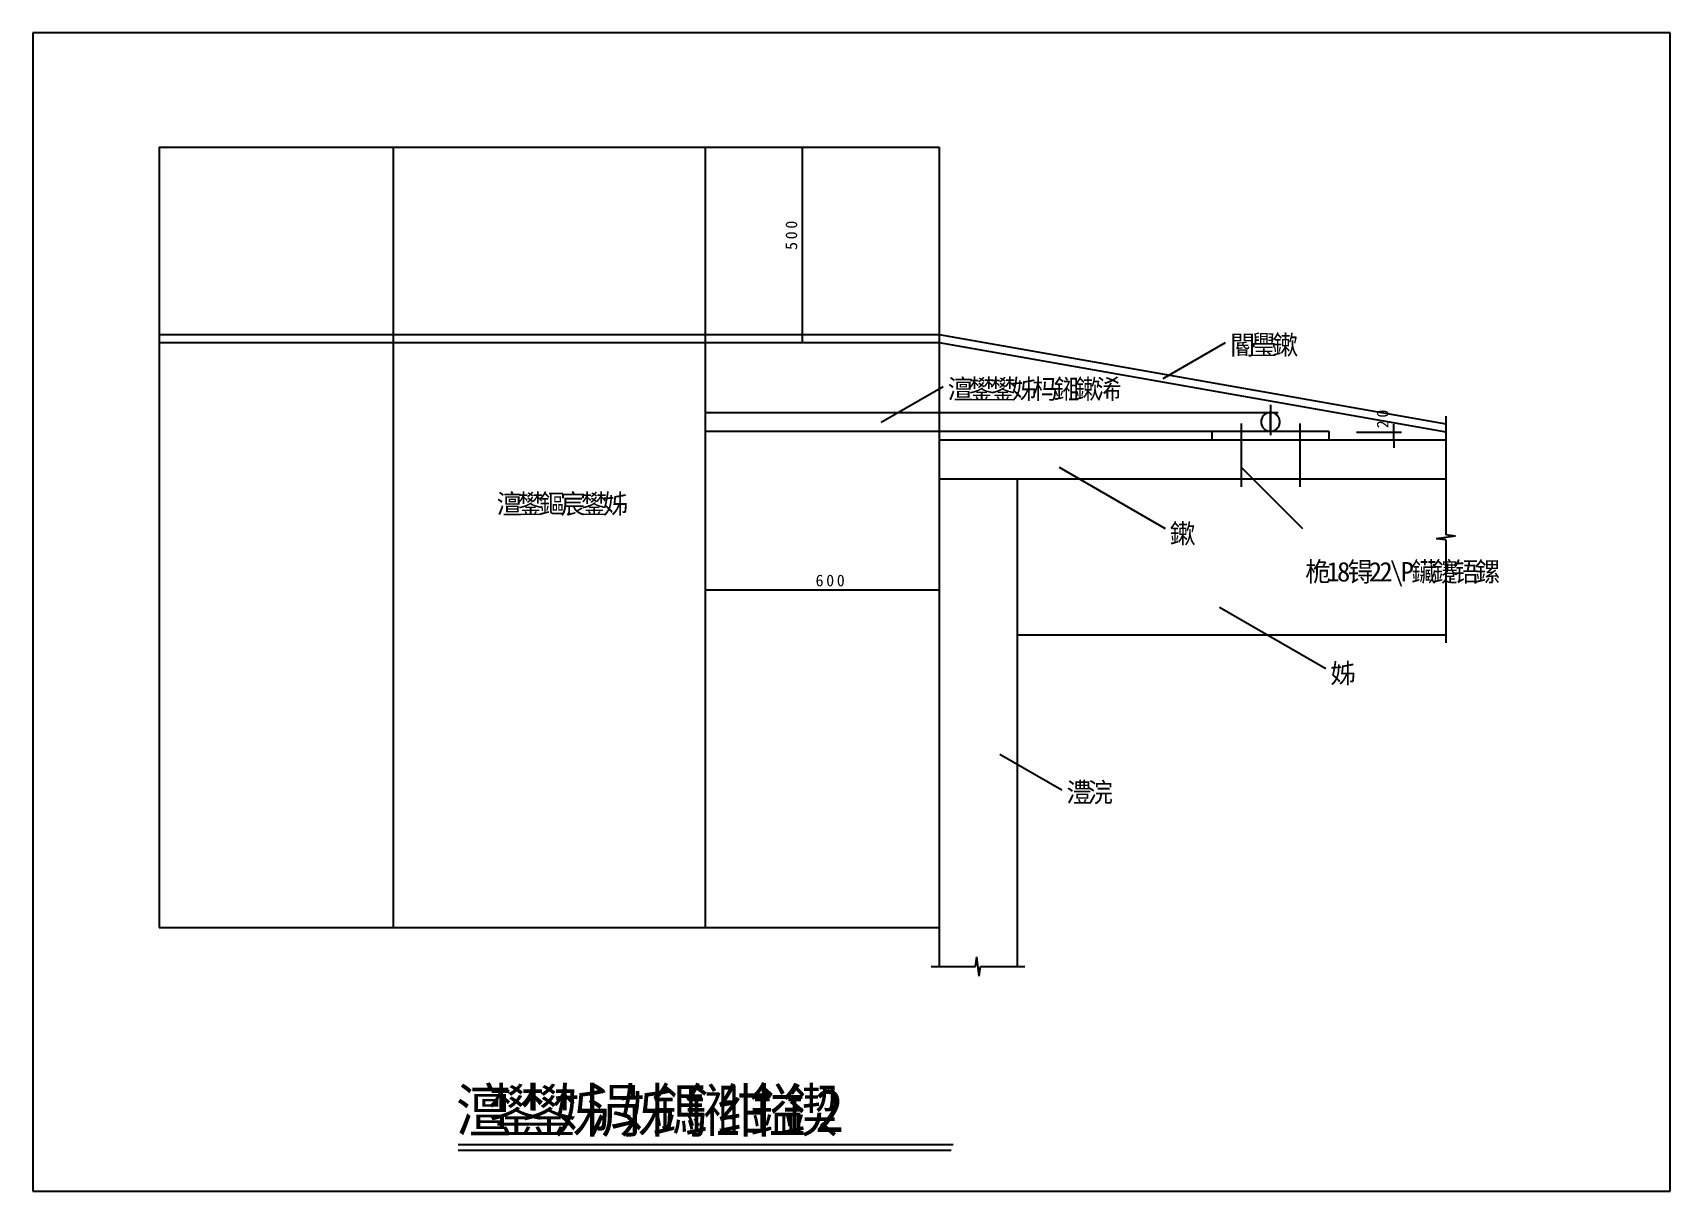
# Model space of a CAD drawing. Header units: metres. Extents: x 0 to 420, y 0 to 297.
import ezdxf

# ---------------------------------------------------------------- set-up
doc = ezdxf.new("R2010")
doc.units = ezdxf.units.M

msp = doc.modelspace()

# ---------------------------------------------------------------- linework, layer by layer
for p, q in [((420, 297), (0, 297)), ((0, 297), (0, 0)), ((420, 0), (420, 297)), ((32.45, 267.63), (32.45, 67.63)), ((32.45, 267.63), (232.45, 267.63)), ((92.45, 267.63), (92.45, 67.63)), ((172.45, 267.63), (172.45, 67.63)), ((187.78, 267.63), (199.33, 267.63)), ((197.33, 267.63), (197.33, 217.63)), ((232.45, 267.63), (232.45, 67.63)), ((32.45, 219.63), (232.45, 219.63)), ((232.45, 219.66), (362.45, 196.74)), ((32.45, 217.63), (232.45, 217.63)), ((187.78, 217.63), (199.33, 217.63)), ((232.45, 217.63), (362.45, 194.71)), ((289.98, 208.4), (305.9, 217.6)), ((217.59, 197.15), (233.51, 206.34)), ((317.45, 201.63), (317.45, 193.83)), ((172.45, 199.63), (317.45, 199.63)), ((315.45, 199.63), (319.45, 199.63)), ((317.45, 194.83), (317.45, 199.63)), ((362.45, 198.74), (362.45, 168.29)), ((172.45, 194.83), (317.45, 194.83)), ((302.45, 194.83), (332.45, 194.83)), ((302.45, 194.83), (302.45, 192.63)), ((307.95, 194.83), (311.95, 194.83)), ((309.95, 196.83), (309.95, 180.63)), ((322.95, 194.83), (326.95, 194.83)), ((324.95, 196.83), (324.95, 180.63)), ((332.45, 194.83), (332.45, 192.63)), ((339.54, 194.63), (351.08, 194.63)), ((349.08, 194.63), (349.08, 196.63)), ((349.08, 192.63), (349.08, 194.63)), ((232.45, 192.63), (232.45, 57.63)), ((232.45, 192.63), (362.45, 192.63)), ((302.45, 192.63), (332.45, 192.63)), ((339.54, 192.63), (351.08, 192.63)), ((349.08, 192.63), (349.08, 190.63)), ((263.25, 185.63), (290.45, 169.92)), ((309.95, 185.63), (325.66, 169.92)), ((232.45, 182.63), (362.45, 182.63)), ((252.45, 182.63), (252.45, 57.63)), ((307.95, 182.63), (311.95, 182.63)), ((322.95, 182.63), (326.95, 182.63)), ((364.95, 167.96), (362.45, 168.29)), ((172.45, 165.03), (172.45, 152.18)), ((232.45, 165.03), (232.45, 152.18)), ((364.95, 167.96), (359.95, 167.3)), ((362.45, 166.97), (359.95, 167.3)), ((362.45, 166.97), (362.45, 140.63)), ((172.45, 154.18), (232.45, 154.18)), ((304.43, 149.72), (331.63, 134.01)), ((252.45, 142.63), (362.45, 142.63)), ((248.01, 112.09), (263.93, 102.9)), ((32.45, 67.63), (232.45, 67.63)), ((241.79, 57.63), (242.12, 60.13)), ((242.78, 55.13), (242.12, 60.13)), ((230.45, 57.63), (241.79, 57.63)), ((242.78, 55.13), (243.11, 57.63)), ((243.11, 57.63), (254.45, 57.63)), ((109.15, 12), (236.11, 12)), ((109.15, 10.56), (235.6, 10.56)), ((0, 0), (420, 0))]:
    msp.add_line(p, q)
msp.add_lwpolyline([(319.85, 197.23), (319.84, 197.47), (319.8, 197.7), (319.75, 197.93), (319.67, 198.15), (319.57, 198.36), (319.45, 198.56), (319.3, 198.75), (319.15, 198.93), (318.97, 199.09), (318.78, 199.23), (318.58, 199.35), (318.37, 199.45), (318.15, 199.53), (317.92, 199.58), (317.68, 199.62), (317.45, 199.63), (317.21, 199.62), (316.98, 199.58), (316.75, 199.53), (316.53, 199.45), (316.32, 199.35), (316.12, 199.23), (315.93, 199.09), (315.75, 198.93), (315.59, 198.75), (315.45, 198.56), (315.33, 198.36), (315.23, 198.15), (315.15, 197.93), (315.1, 197.7), (315.06, 197.47), (315.05, 197.23), (315.06, 197), (315.1, 196.76), (315.15, 196.53), (315.23, 196.31), (315.33, 196.1), (315.45, 195.9), (315.59, 195.71), (315.75, 195.53), (315.93, 195.38), (316.12, 195.24), (316.32, 195.11), (316.53, 195.01), (316.75, 194.93), (316.98, 194.88), (317.21, 194.84), (317.45, 194.83), (317.68, 194.84), (317.92, 194.88), (318.15, 194.93), (318.37, 195.01), (318.58, 195.11), (318.78, 195.24), (318.97, 195.38), (319.15, 195.53), (319.3, 195.71), (319.45, 195.9), (319.57, 196.1), (319.67, 196.31), (319.75, 196.53), (319.8, 196.76), (319.84, 197), (319.85, 197.23)])

# ---------------------------------------------------------------- texts
for s, p in [('0', (196.07, 246.77)), ('0', (196.07, 244.05)), ('5', (196.07, 241.32)), ('2', (347.72, 195.62)), ('0', (347.72, 198.34))]:
    msp.add_text(s, height=3, rotation=90).set_placement(p)
for s, height, p in [('閽', 5, (307.08, 214.49)), ('璺', 5, (312.51, 214.49)), ('鏉', 5, (317.95, 214.49)), ('澶', 5, (234.69, 203.15)), ('鐢', 5, (240.13, 203.15)), ('鐢', 5, (245.56, 203.15)), ('姊', 5, (251, 203.15)), ('杩', 5, (256.43, 203.15)), ('鎺', 5, (261.87, 203.15)), ('鏉', 5, (267.3, 203.15)), ('浠', 5, (272.74, 203.15)), ('澶', 5, (119.02, 173.71)), ('鐢', 5, (124.45, 173.71)), ('鏂', 5, (129.89, 173.71)), ('宸', 5, (135.32, 173.71)), ('鐢', 5, (140.76, 173.71)), ('姊', 5, (146.19, 173.71)), ('鏉', 5, (291.64, 166.11)), ('桅', 5, (326.39, 156.32)), ('1', 5, (331.82, 156.32)), ('8', 5, (334.54, 156.32)), ('锝', 5, (337.25, 156.32)), ('2', 5, (342.69, 156.32)), ('2', 5, (345.41, 156.32)), ('\\', 5, (348.12, 156.32)), ('P', 5, (350.84, 156.32)), ('鑶', 5, (353.56, 156.32)), ('鑳', 5, (358.99, 156.32)), ('铻', 5, (364.43, 156.32)), ('鏍', 5, (369.86, 156.32)), ('6', 3, (200.78, 155.09)), ('0', 3, (203.51, 155.09)), ('0', 3, (206.23, 155.09)), ('姊', 5, (332.82, 130.28)), ('澧', 5, (265.11, 99.77)), ('浣', 5, (270.55, 99.77)), ('澶', 11, (108.55, 15.21)), ('鐢', 11, (116.92, 15.21)), ('鐢', 11, (125.29, 15.21)), ('姊', 11, (133.66, 15.21)), ('涓', 11, (142.03, 15.21)), ('姊', 11, (150.4, 15.21)), ('鎷', 11, (158.77, 15.21)), ('鎺', 11, (167.14, 15.21)), ('绀', 11, (175.51, 15.21)), ('鎰', 11, (183.88, 15.21)), ('鍥', 11, (192.25, 15.21)), ('2', 11, (200.62, 15.21))]:
    msp.add_text(s, height=height).set_placement(p)

doc.saveas('drawing.dxf')
